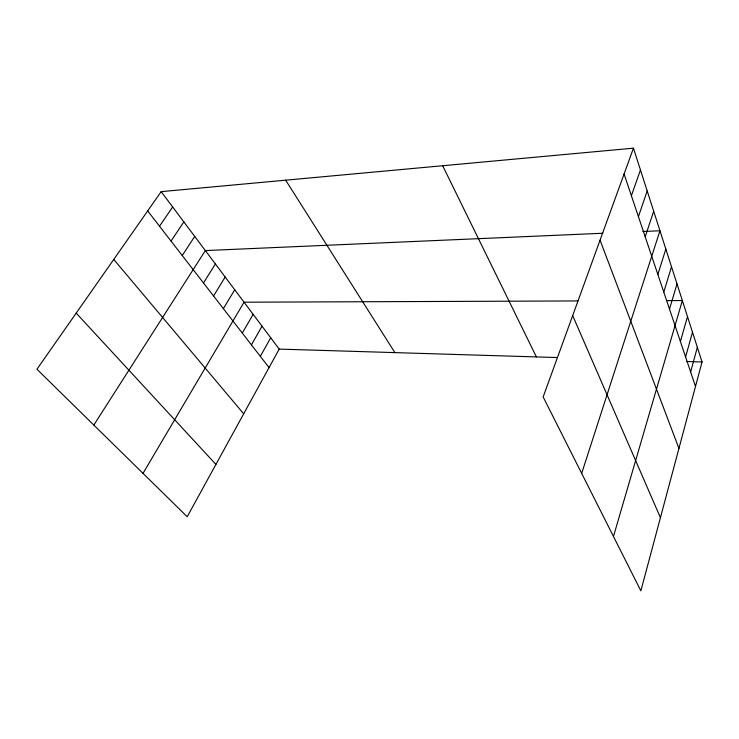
<?xml version="1.0" encoding="UTF-8"?>
<svg xmlns="http://www.w3.org/2000/svg" width="739" height="739" viewBox="0 0 739 739"><rect width="100%" height="100%" fill="white"/><g stroke="black" fill="none" stroke-linecap="round" stroke-linejoin="round"><path stroke-width="1.11" d="M633.462 148.169L702.05 361.962L640.87 590.831L543.147 396.935L633.462 148.169L161.167 191.641L36.95 369.241L187.207 516.737L279.203 349.094L557.021 357.547M690.623 371.939L697.348 347.312M685.589 356.965L692.498 332.199M680.397 341.52L687.501 316.615M613.472 536.459L682.346 300.542L666.587 300.597M669.497 309.096L677.016 283.942M663.779 292.071L671.52 266.797M657.858 274.465L665.83 249.08M581.685 473.394L659.955 230.762L642.884 231.501M645.193 236.803L653.682 211.215M638.422 216.647L647.188 190.967M631.383 195.724L640.454 169.97M260.34 356.355L270.714 337.778M251.426 344.854L262.031 326.204M242.3 333.067L253.144 314.343M143.015 473.366L244.046 302.205L577.88 300.939M223.372 308.634L234.725 289.771M213.553 295.96L225.173 277.023M203.484 282.972L215.382 263.962M93.825 425.073L205.35 250.576L602.848 233.247M182.247 255.555L194.736 236.425M171.032 241.08L183.845 221.894M159.513 226.208L172.658 206.975M686.411 361.491L702.05 361.962M76.2 313.114L215.917 464.415M113.751 259.435L243.694 413.803M147.68 210.929L269.051 367.597M161.167 191.641L279.203 349.094M285.67 180.177L394.894 352.614M442.679 165.73L536.403 356.919M572.679 315.59L660.426 517.679M600.059 240.184L678.938 448.425M624.086 173.998L695.501 386.451"/></g></svg>
